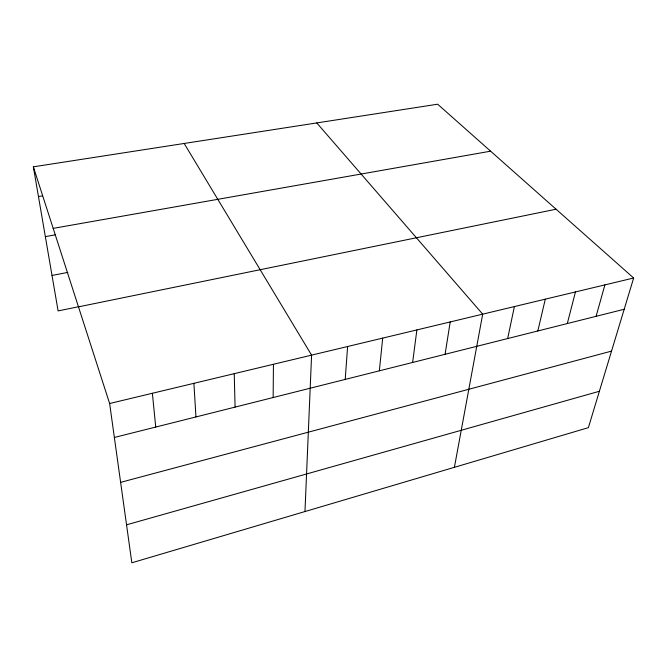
<?xml version="1.0" encoding="UTF-8"?>
<svg xmlns="http://www.w3.org/2000/svg" width="667" height="667" viewBox="0 0 667 667"><rect width="100%" height="100%" fill="white"/><g stroke="black" fill="none" stroke-linecap="round" stroke-linejoin="round"><path stroke-width="1" d="M273.145 397.532L273.445 364.274M304.969 511.547L311.589 355.136L184.167 143.463M345.206 379.406L347.607 346.507M379.34 370.827L382.7 338.102M412.623 362.456L416.883 329.915M445.081 354.294L450.208 321.936M454.402 467.317L482.691 314.157L316.775 122.928M507.662 338.553L514.382 306.57M537.835 330.965L545.289 299.166M567.3 323.562L575.454 291.938M596.081 316.325L604.902 284.892M633.65 278.006L588.386 427.655L131.841 562.79L109.63 403.51L33.35 166.825L437.644 104.21L633.65 278.006L109.63 403.51M126.547 524.821L599.391 391.271M120.627 482.358L611.539 351.109M114.365 437.46L624.195 309.255M78.989 306.645L58.112 310.914L33.35 166.825M78.481 306.853L556.078 209.221M52.018 275.446L67.859 272.403M45.348 236.627L55.578 234.792M53.185 228.372L490.62 151.184M38.453 196.523L42.546 195.848M152.376 393.272L155.736 427.055M193.889 383.325L195.965 416.942M234.234 373.662L235.084 407.103"/></g></svg>
